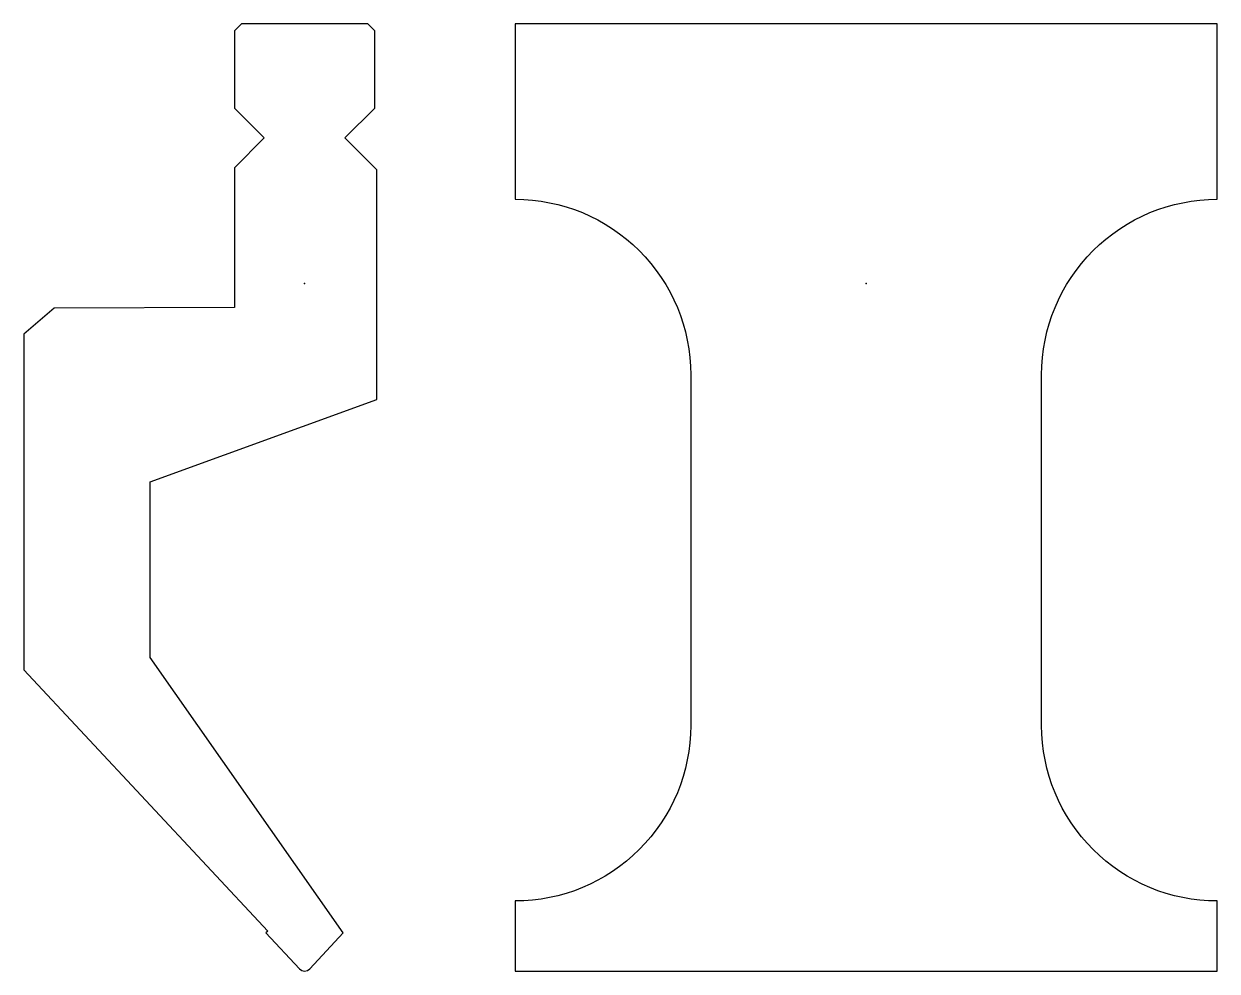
# Model space of a CAD drawing. Header units: millimetres. Extents: x -40 to 130, y -98 to 37.
import ezdxf

# ---------------------------------------------------------------- set-up
doc = ezdxf.new("R2010")
doc.units = ezdxf.units.MM
doc.layers.add('FRONT', color=12, linetype='CONTINUOUS')
doc.layers.add('SIDE', color=250, linetype='CONTINUOUS')

msp = doc.modelspace()

# ---------------------------------------------------------------- linework, layer by layer
at = {"layer": 'FRONT'}
msp.add_lwpolyline([(55, -13), (55, -63, -0.414214), (30, -88), (30, -98), (130, -98), (130, -88, -0.414214), (105, -63), (105, -13, -0.414214), (130, 12), (130, 37), (30, 37), (30, 12, -0.414214)], format="xyb", close=True, dxfattribs=at)
msp.add_point((80, 0), dxfattribs=at)
at = {"layer": 'SIDE'}
msp.add_lwpolyline([(0.73, -97.68), (5.51, -92.56), (-22, -53.28), (-22, -28.28), (10.3, -16.52), (10.3, 16.2), (5.75, 20.75), (10, 25), (10, 36), (9, 37), (-9, 37), (-10, 36), (-10, 25), (-5.75, 20.75), (-10, 16.5), (-10, -3.4), (-35.7, -3.5), (-40, -7.24), (-40, -55.05), (-5.25, -92.32), (-5.51, -92.56), (-0.73, -97.68), (-0.4, -97.92), (0, -98), (0.4, -97.92)], close=True, dxfattribs=at)
msp.add_point((0, 0), dxfattribs=at)

doc.saveas('drawing.dxf')
